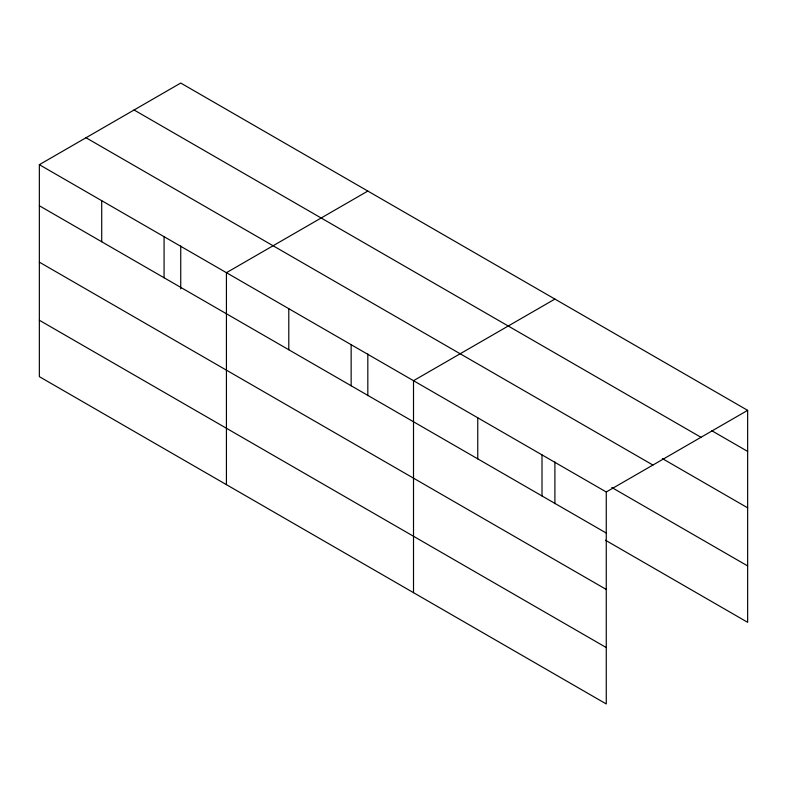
<?xml version="1.0" encoding="UTF-8"?>
<svg xmlns="http://www.w3.org/2000/svg" width="787" height="787" viewBox="0 0 787 787"><rect width="100%" height="100%" fill="white"/><g stroke="black" fill="none" stroke-linecap="round" stroke-linejoin="round"><path stroke-width="1.18" d="M39.35 164.68L606.265 491.983L606.265 703.952L39.35 376.648L39.35 164.68L180.735 83.048L747.65 410.352L747.65 622.32L605.459 540.226M367.824 191.064L226.43 272.695L226.43 484.654M554.904 299.07L413.509 380.701L413.509 592.66M606.265 491.983L747.65 410.352M711.841 430.745L747.65 451.423M134.085 109.993L700.991 437.297M662.339 458.565L747.65 507.822M86.009 137.745L652.915 465.048M611.774 487.478L747.65 565.922M39.35 205.751L606.265 533.055M39.35 262.15L606.265 589.453M39.35 320.25L606.265 647.553M554.904 461.999L554.904 503.68M542.007 454.886L542.007 495.958M477.758 417.799L477.758 458.87M367.824 353.983L367.824 395.664M351.15 344.696L351.15 385.768M288.79 308.691L288.79 349.762M180.735 245.977L180.735 288.888M164.07 236.69L164.07 277.762M101.71 200.685L101.71 241.757"/></g></svg>
